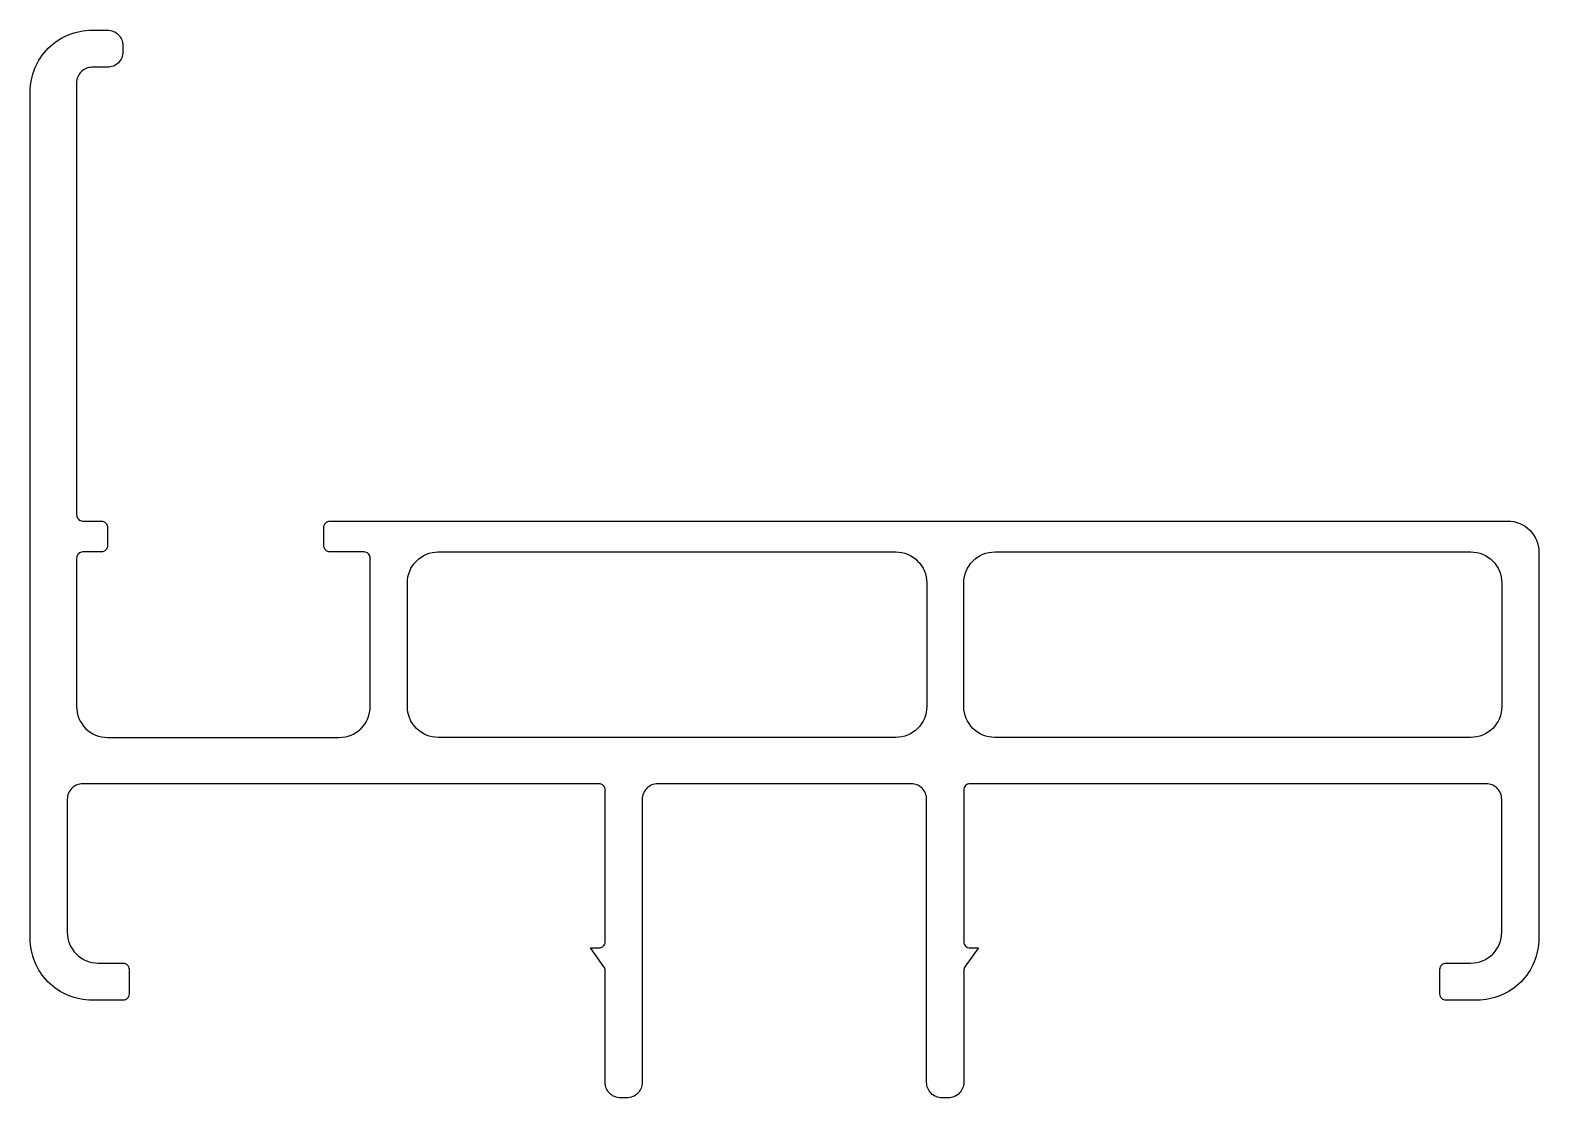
# Model space of a CAD drawing. Extents: x 634.4 to 683.2, y 537.7 to 572.2.
import ezdxf

# ---------------------------------------------------------------- set-up
doc = ezdxf.new("R2010")
doc.units = 0
doc.layers.get('0').update_dxf_attribs({"linetype": 'CONTINUOUS'})

msp = doc.modelspace()

# ---------------------------------------------------------------- linework, layer by layer
at = {"color": 0}
for points in [[(636.149, 547.854, 0.414214), (635.649, 547.354), (635.649, 543.054, 0.414214), (636.649, 542.054), (637.449, 542.054, -0.414214), (637.649, 541.854), (637.649, 541.054, -0.414214), (637.449, 540.854), (636.449, 540.854, -0.414214), (634.449, 542.854), (634.449, 570.235, -0.414214), (636.449, 572.235), (636.949, 572.235, -0.414214), (637.449, 571.735), (637.449, 571.535, -0.414214), (636.949, 571.035), (636.449, 571.035, 0.414214), (635.949, 570.535), (635.949, 556.554, 0.414214), (636.149, 556.354), (636.749, 556.354, -0.414214), (636.949, 556.154), (636.949, 555.554, -0.414214), (636.749, 555.354), (636.149, 555.354, 0.414214), (635.949, 555.154), (635.949, 550.354, 0.414214), (636.949, 549.354), (644.449, 549.354, 0.414214), (645.449, 550.354), (645.449, 555.154, 0.414214), (645.249, 555.354), (644.149, 555.354, -0.414214), (643.949, 555.554), (643.949, 556.154, -0.414214), (644.149, 556.354), (682.249, 556.354, -0.414214), (683.249, 555.354), (683.249, 542.854, -0.414214), (681.249, 540.854), (680.249, 540.854, -0.414214), (680.049, 541.054), (680.049, 541.854, -0.414214), (680.249, 542.054), (681.049, 542.054, 0.414214), (682.049, 543.054), (682.049, 547.354, 0.414214), (681.549, 547.854), (664.847, 547.854, 0.414214), (664.647, 547.654), (664.647, 542.744, 0.414214), (664.847, 542.544), (665.125, 542.544), (664.685, 541.936, 0.157798), (664.647, 541.819), (664.647, 538.194, -0.414214), (664.147, 537.694), (663.947, 537.694, -0.414214), (663.447, 538.194), (663.447, 547.354, 0.414214), (662.947, 547.854), (654.747, 547.854, 0.414214), (654.247, 547.354), (654.247, 538.194, -0.414214), (653.747, 537.694), (653.547, 537.694, -0.414214), (653.047, 538.194), (653.047, 541.819, 0.157798), (653.009, 541.936), (652.569, 542.544), (652.847, 542.544, 0.414214), (653.047, 542.744), (653.047, 547.654, 0.414214), (652.847, 547.854)], [(663.449, 554.354), (663.449, 550.354, -0.414214), (662.449, 549.354), (647.649, 549.354, -0.414214), (646.649, 550.354), (646.649, 554.354, -0.414214), (647.649, 555.354), (662.449, 555.354, -0.414214)], [(665.649, 555.354), (681.049, 555.354, -0.414214), (682.049, 554.354), (682.049, 550.354, -0.414214), (681.049, 549.354), (665.649, 549.354, -0.414214), (664.649, 550.354), (664.649, 554.354, -0.414214)]]:
    msp.add_lwpolyline(points, format="xyb", close=True, dxfattribs=at)

doc.saveas('drawing.dxf')
